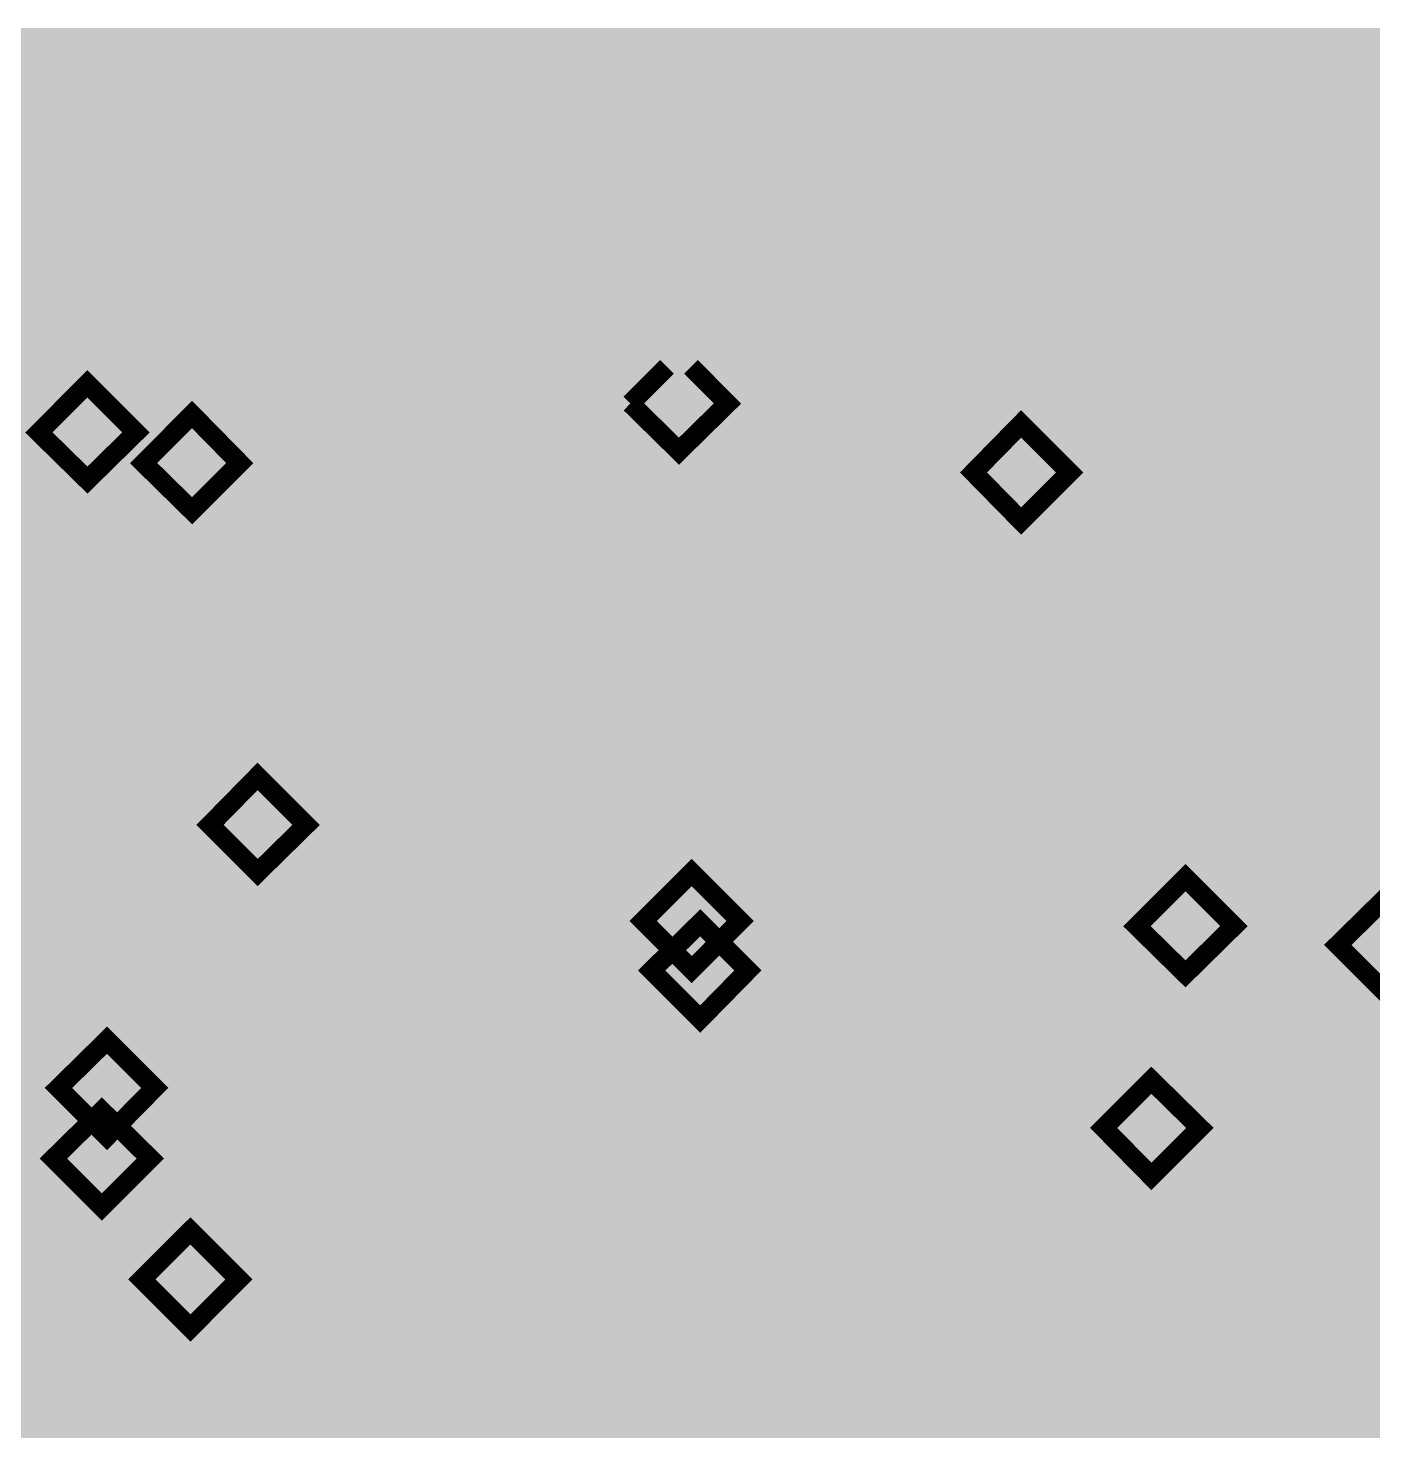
# Model space of a CAD drawing. Header units: millimetres. Extents: x 92 to 588, y 96 to 434.
# Drawn here: x 504.44 to 532.31, y 404.72 to 433.79 of the extents above; entities that cross this region are included whole.
import ezdxf

# ---------------------------------------------------------------- set-up
doc = ezdxf.new("R2010")
doc.units = ezdxf.units.MM
doc.layers.add('H', color=7, linetype='Continuous')
doc.layers.add('P', color=7, linetype='Continuous')

msp = doc.modelspace()

# ---------------------------------------------------------------- hatches: boundary and pattern name
at = {"layer": 'H', "linetype": 'Continuous'}
for points in [[(291.162, 223.903), (291.162, 433.788), (588.166, 433.788), (588.166, 223.903), (291.162, 223.903)], [(517.928, 425.021), (516.922, 426.009), (517.681, 426.768), (518.175, 426.768), (518.933, 426.009), (517.928, 425.021)], [(505.669, 424.422), (504.663, 425.409), (505.669, 426.415), (506.674, 425.409), (505.669, 424.422)], [(506.568, 423.01), (506.374, 423.01), (506.198, 423.046), (506.021, 423.099), (505.88, 423.152), (505.88, 423.522), (505.951, 423.487), (506.021, 423.451), (506.11, 423.416), (506.18, 423.381), (506.286, 423.346), (506.374, 423.328), (506.462, 423.31), (506.568, 423.31), (506.674, 423.31), (506.762, 423.346), (506.815, 423.363), (506.903, 423.434), (506.939, 423.469), (506.991, 423.557), (507.044, 423.645), (507.062, 423.751), (507.08, 423.892), (507.062, 423.963), (507.044, 424.069), (507.027, 424.122), (507.009, 424.157), (506.956, 424.228), (506.921, 424.263), (506.886, 424.298), (506.797, 424.333), (506.745, 424.351), (506.639, 424.369), (506.498, 424.386), (506.356, 424.369), (506.215, 424.351), (506.092, 424.333), (505.986, 424.316), (505.986, 425.656), (507.415, 425.656), (507.415, 425.339), (506.321, 425.339), (506.321, 424.651), (506.392, 424.668), (506.515, 424.668), (506.568, 424.668), (506.745, 424.668), (506.903, 424.633), (506.956, 424.616), (507.097, 424.563), (507.15, 424.51), (507.221, 424.457), (507.327, 424.333), (507.362, 424.263), (507.38, 424.192), (507.415, 423.998), (507.432, 423.892), (507.415, 423.787), (507.397, 423.628), (507.362, 423.54), (507.327, 423.469), (507.256, 423.328), (507.203, 423.257), (507.133, 423.204), (507.009, 423.116), (506.921, 423.081), (506.85, 423.046), (506.656, 423.01), (506.568, 423.01)], [(507.838, 423.787), (506.833, 424.774), (507.838, 425.78), (508.826, 424.774), (507.838, 423.787)], [(508.614, 423.01), (508.526, 423.01), (508.367, 423.046), (508.297, 423.063), (508.226, 423.099), (508.103, 423.187), (508.05, 423.24), (507.979, 423.328), (507.873, 423.504), (507.838, 423.628), (507.803, 423.751), (507.768, 424.033), (507.768, 424.192), (507.768, 424.369), (507.803, 424.668), (507.838, 424.81), (507.873, 424.933), (507.979, 425.18), (508.05, 425.286), (508.12, 425.374), (508.297, 425.533), (508.403, 425.586), (508.526, 425.639), (508.773, 425.692), (508.914, 425.692), (509.002, 425.692), (509.09, 425.692), (509.161, 425.674), (509.214, 425.656), (509.214, 425.321), (509.143, 425.356), (509.073, 425.374), (508.967, 425.392), (508.879, 425.392), (508.791, 425.392), (508.65, 425.374), (508.526, 425.321), (508.403, 425.233), (508.35, 425.18), (508.314, 425.127), (508.226, 424.986), (508.173, 424.827), (508.138, 424.633), (508.12, 424.527), (508.226, 424.351), (508.12, 424.28), (508.12, 424.245), (508.12, 424.21), (508.12, 423.998), (508.138, 423.787), (508.173, 423.698), (508.191, 423.61), (508.261, 423.487), (508.297, 423.434), (508.367, 423.363), (508.455, 423.328), (508.526, 423.293), (508.614, 423.293), (508.72, 423.293), (508.844, 423.346), (508.932, 423.416), (508.967, 423.451), (508.985, 423.487), (509.038, 423.575), (509.09, 423.751), (509.09, 423.892), (509.09, 423.963), (509.073, 424.104), (509.038, 424.157), (509.02, 424.21), (508.949, 424.298), (508.914, 424.333), (508.879, 424.369), (508.791, 424.404), (508.755, 424.422), (508.667, 424.422), (508.579, 424.439), (508.455, 424.422), (508.35, 424.386), (508.226, 424.351), (508.12, 424.527), (508.244, 424.616), (508.367, 424.668), (508.438, 424.686), (508.579, 424.721), (508.65, 424.721), (508.808, 424.704), (508.914, 424.686), (508.985, 424.668), (509.09, 424.598), (509.161, 424.563), (509.232, 424.51), (509.337, 424.369), (509.373, 424.298), (509.408, 424.21), (509.443, 424.016), (509.443, 423.91), (509.443, 423.804), (509.408, 423.628), (509.373, 423.54), (509.337, 423.451), (509.249, 423.31), (509.196, 423.257), (509.143, 423.204), (509.002, 423.099), (508.932, 423.081), (508.861, 423.046), (508.702, 423.01), (508.614, 423.01)], [(511.666, 423.01), (511.578, 423.01), (511.419, 423.046), (511.348, 423.063), (511.278, 423.099), (511.154, 423.187), (511.101, 423.24), (511.031, 423.328), (510.925, 423.504), (510.89, 423.628), (510.854, 423.751), (510.819, 424.033), (510.801, 424.192), (510.819, 424.369), (510.854, 424.668), (510.872, 424.81), (510.925, 424.933), (511.031, 425.18), (511.101, 425.286), (511.172, 425.374), (511.348, 425.533), (511.454, 425.586), (511.578, 425.639), (511.825, 425.692), (511.966, 425.692), (512.054, 425.692), (512.124, 425.692), (512.195, 425.674), (512.265, 425.656), (512.265, 425.321), (512.195, 425.356), (512.107, 425.374), (512.019, 425.392), (511.93, 425.392), (511.842, 425.392), (511.701, 425.374), (511.56, 425.321), (511.454, 425.233), (511.401, 425.18), (511.348, 425.127), (511.278, 424.986), (511.207, 424.827), (511.172, 424.633), (511.172, 424.527), (511.278, 424.351), (511.172, 424.28), (511.154, 424.245), (511.154, 424.21), (511.154, 424.175), (511.154, 424.122), (511.154, 423.998), (511.19, 423.787), (511.207, 423.698), (511.242, 423.61), (511.313, 423.487), (511.348, 423.434), (511.419, 423.363), (511.489, 423.328), (511.578, 423.293), (511.666, 423.293), (511.772, 423.293), (511.895, 423.346), (511.966, 423.416), (512.001, 423.451), (512.036, 423.487), (512.089, 423.575), (512.124, 423.751), (512.142, 423.892), (512.124, 423.963), (512.107, 424.104), (512.089, 424.157), (512.071, 424.21), (512.001, 424.298), (511.966, 424.333), (511.93, 424.369), (511.842, 424.404), (511.807, 424.422), (511.719, 424.422), (511.63, 424.439), (511.507, 424.422), (511.384, 424.386), (511.278, 424.351), (511.172, 424.527), (511.295, 424.616), (511.419, 424.668), (511.489, 424.686), (511.63, 424.721), (511.701, 424.721), (511.842, 424.704), (511.966, 424.686), (512.019, 424.668), (512.142, 424.598), (512.213, 424.563), (512.265, 424.51), (512.371, 424.369), (512.424, 424.298), (512.442, 424.21), (512.477, 424.016), (512.495, 423.91), (512.477, 423.804), (512.442, 423.628), (512.424, 423.54), (512.389, 423.451), (512.301, 423.31), (512.248, 423.257), (512.177, 423.204), (512.054, 423.099), (511.983, 423.081), (511.913, 423.046), (511.754, 423.01), (511.666, 423.01)], [(513.483, 423.01), (513.394, 423.01), (513.2, 423.028), (513.095, 423.063), (512.918, 423.116), (512.777, 423.169), (512.777, 423.54), (512.918, 423.451), (513.095, 423.381), (513.183, 423.346), (513.377, 423.31), (513.465, 423.31), (513.571, 423.31), (513.677, 423.346), (513.73, 423.363), (513.818, 423.416), (513.853, 423.451), (513.924, 423.54), (513.959, 423.628), (513.976, 423.681), (513.994, 423.787), (513.994, 423.928), (513.976, 424.033), (513.959, 424.086), (513.941, 424.139), (513.871, 424.21), (513.835, 424.228), (513.765, 424.28), (513.677, 424.298), (513.571, 424.316), (513.447, 424.316), (513.306, 424.316), (513.306, 424.616), (513.412, 424.616), (513.535, 424.616), (513.73, 424.668), (513.8, 424.721), (513.835, 424.757), (513.888, 424.81), (513.941, 424.951), (513.941, 425.039), (513.941, 425.092), (513.924, 425.18), (513.906, 425.215), (513.888, 425.251), (513.835, 425.303), (513.818, 425.321), (513.747, 425.356), (513.659, 425.392), (513.588, 425.392), (513.5, 425.409), (513.394, 425.392), (513.306, 425.374), (513.218, 425.356), (513.13, 425.321), (513.042, 425.286), (512.971, 425.251), (512.918, 425.215), (512.865, 425.18), (512.848, 425.55), (512.971, 425.603), (513.147, 425.656), (513.253, 425.674), (513.43, 425.709), (513.518, 425.709), (513.694, 425.692), (513.835, 425.674), (513.888, 425.656), (514.012, 425.586), (514.065, 425.55), (514.118, 425.515), (514.206, 425.409), (514.241, 425.356), (514.259, 425.303), (514.294, 425.162), (514.294, 425.074), (514.294, 424.968), (514.223, 424.792), (514.153, 424.704), (514.082, 424.633), (513.924, 424.527), (513.818, 424.492), (513.906, 424.457), (513.994, 424.422), (514.082, 424.386), (514.17, 424.316), (514.206, 424.263), (514.276, 424.175), (514.294, 424.122), (514.312, 424.051), (514.347, 423.91), (514.347, 423.839), (514.347, 423.751), (514.312, 423.593), (514.294, 423.504), (514.259, 423.434), (514.17, 423.31), (514.118, 423.257), (514.065, 423.187), (513.924, 423.099), (513.853, 423.081), (513.765, 423.046), (513.588, 423.01), (513.483, 423.01)], [(525.018, 423.575), (524.031, 424.58), (525.018, 425.586), (526.024, 424.58), (525.018, 423.575)], [(525.918, 422.181), (525.724, 422.181), (525.548, 422.217), (525.371, 422.27), (525.23, 422.323), (525.23, 422.693), (525.301, 422.658), (525.371, 422.622), (525.459, 422.587), (525.548, 422.552), (525.636, 422.517), (525.724, 422.499), (525.812, 422.481), (525.918, 422.481), (526.024, 422.481), (526.13, 422.517), (526.165, 422.534), (526.253, 422.605), (526.288, 422.64), (526.359, 422.711), (526.394, 422.816), (526.412, 422.922), (526.43, 423.063), (526.43, 423.116), (526.412, 423.24), (526.394, 423.275), (526.359, 423.328), (526.306, 423.398), (526.271, 423.434), (526.235, 423.451), (526.147, 423.504), (526.094, 423.522), (525.989, 423.54), (525.847, 423.54), (525.706, 423.54), (525.565, 423.522), (525.442, 423.504), (525.336, 423.487), (525.336, 424.81), (526.765, 424.81), (526.765, 424.51), (525.671, 424.51), (525.671, 423.822), (525.742, 423.839), (525.865, 423.839), (525.918, 423.839), (526.094, 423.839), (526.253, 423.804), (526.324, 423.787), (526.447, 423.716), (526.518, 423.681), (526.571, 423.628), (526.676, 423.504), (526.712, 423.434), (526.747, 423.363), (526.782, 423.169), (526.782, 422.958), (526.747, 422.781), (526.712, 422.711), (526.676, 422.622), (526.606, 422.499), (526.553, 422.428), (526.5, 422.375), (526.359, 422.287), (526.271, 422.252), (526.2, 422.217), (526.006, 422.181), (525.918, 422.181)], [(527.858, 422.181), (527.682, 422.181), (527.488, 422.217), (527.329, 422.27), (527.188, 422.323), (527.188, 422.693), (527.259, 422.658), (527.329, 422.622), (527.4, 422.587), (527.488, 422.552), (527.594, 422.517), (527.682, 422.499), (527.77, 422.481), (527.858, 422.481), (527.964, 422.481), (528.07, 422.517), (528.123, 422.534), (528.211, 422.605), (528.246, 422.64), (528.299, 422.711), (528.335, 422.816), (528.37, 422.922), (528.37, 423.063), (528.37, 423.116), (528.352, 423.24), (528.335, 423.275), (528.317, 423.328), (528.264, 423.398), (528.229, 423.434), (528.193, 423.451), (528.088, 423.504), (528.035, 423.522), (527.929, 423.54), (527.805, 423.54), (527.664, 423.54), (527.523, 423.522), (527.382, 423.504), (527.294, 423.487), (527.294, 424.81), (528.705, 424.81), (528.705, 424.51), (527.629, 424.51), (527.629, 423.822), (527.682, 423.839), (527.752, 423.839), (527.805, 423.839), (527.858, 423.839), (528.052, 423.839), (528.193, 423.804), (528.264, 423.787), (528.387, 423.716), (528.458, 423.681), (528.511, 423.628), (528.617, 423.504), (528.652, 423.434), (528.687, 423.363), (528.723, 423.169), (528.723, 423.063), (528.723, 422.958), (528.687, 422.781), (528.67, 422.711), (528.634, 422.622), (528.546, 422.499), (528.493, 422.428), (528.44, 422.375), (528.299, 422.287), (528.229, 422.252), (528.14, 422.217), (527.964, 422.181), (527.858, 422.181)], [(531.016, 422.181), (530.927, 422.181), (530.769, 422.217), (530.698, 422.234), (530.628, 422.27), (530.504, 422.358), (530.451, 422.411), (530.381, 422.481), (530.275, 422.675), (530.24, 422.781), (530.204, 422.905), (530.169, 423.204), (530.169, 423.363), (530.169, 423.54), (530.204, 423.839), (530.24, 423.981), (530.275, 424.104), (530.381, 424.351), (530.451, 424.457), (530.522, 424.545), (530.698, 424.704), (530.804, 424.757), (530.927, 424.81), (531.174, 424.863), (531.315, 424.863), (531.404, 424.863), (531.492, 424.863), (531.562, 424.845), (531.615, 424.827), (531.615, 424.492), (531.545, 424.527), (531.457, 424.545), (531.368, 424.563), (531.28, 424.563), (531.192, 424.563), (531.051, 424.545), (530.927, 424.474), (530.804, 424.404), (530.751, 424.351), (530.698, 424.298), (530.628, 424.157), (530.575, 423.998), (530.522, 423.804), (530.522, 423.698), (530.628, 423.522), (530.522, 423.451), (530.522, 423.416), (530.522, 423.381), (530.504, 423.346), (530.504, 423.293), (530.522, 423.169), (530.539, 422.94), (530.557, 422.852), (530.592, 422.781), (530.663, 422.658), (530.698, 422.605), (530.769, 422.534), (530.857, 422.499), (530.927, 422.464), (531.016, 422.464), (531.121, 422.464), (531.245, 422.517), (531.333, 422.569), (531.351, 422.605), (531.386, 422.658), (531.439, 422.746), (531.474, 422.922), (531.492, 423.063), (531.492, 423.134), (531.457, 423.275), (531.439, 423.328), (531.421, 423.381), (531.351, 423.469), (531.315, 423.504), (531.28, 423.54), (531.192, 423.575), (531.157, 423.575), (531.069, 423.593), (530.98, 423.593), (530.857, 423.593), (530.751, 423.557), (530.628, 423.522), (530.522, 423.698), (530.645, 423.787), (530.769, 423.839), (530.839, 423.857), (530.98, 423.875), (531.051, 423.875), (531.21, 423.875), (531.315, 423.857), (531.386, 423.839), (531.492, 423.769), (531.562, 423.734), (531.633, 423.681), (531.739, 423.54), (531.774, 423.451), (531.809, 423.381), (531.845, 423.187), (531.845, 422.975), (531.809, 422.781), (531.774, 422.711), (531.739, 422.622), (531.651, 422.481), (531.598, 422.428), (531.545, 422.358), (531.404, 422.27), (531.333, 422.234), (531.263, 422.217), (531.104, 422.181), (531.016, 422.181)], [(532.145, 422.234), (532.145, 422.587), (532.321, 422.763), (532.48, 422.905), (532.621, 423.063), (532.78, 423.222), (532.921, 423.381), (533.115, 423.628), (533.168, 423.734), (533.22, 423.839), (533.273, 424.033), (533.291, 424.139), (533.273, 424.245), (533.256, 424.333), (533.238, 424.369), (533.185, 424.439), (533.15, 424.474), (533.097, 424.51), (533.009, 424.545), (532.938, 424.563), (532.85, 424.563), (532.744, 424.563), (532.656, 424.545), (532.568, 424.527), (532.48, 424.492), (532.409, 424.457), (532.339, 424.422), (532.268, 424.386), (532.215, 424.351), (532.197, 424.721), (532.321, 424.774), (532.497, 424.827), (532.603, 424.845), (532.78, 424.863), (532.956, 424.863), (533.115, 424.845), (533.256, 424.792), (533.379, 424.721), (533.432, 424.686), (533.485, 424.633), (533.556, 424.51), (533.609, 424.386), (533.644, 424.245), (533.644, 424.157), (533.626, 424.016), (533.609, 423.875), (533.556, 423.751), (533.503, 423.645), (533.432, 423.522), (533.344, 423.416), (533.256, 423.31), (533.168, 423.204), (532.991, 423.028), (532.797, 422.834), (532.603, 422.658), (532.48, 422.534), (533.75, 422.534), (533.75, 422.234), (532.145, 422.234)], [(509.884, 423.063), (509.884, 423.557), (510.308, 423.557), (510.308, 423.063), (509.884, 423.063)], [(529.252, 422.234), (529.252, 422.728), (529.657, 422.728), (529.657, 422.234), (529.252, 422.234)], [(510.096, 418.124), (509.902, 418.124), (509.725, 418.16), (509.549, 418.213), (509.408, 418.266), (509.408, 418.636), (509.479, 418.601), (509.549, 418.565), (509.637, 418.53), (509.725, 418.495), (509.814, 418.46), (509.902, 418.442), (509.99, 418.424), (510.096, 418.424), (510.202, 418.424), (510.308, 418.46), (510.343, 418.477), (510.431, 418.548), (510.466, 418.583), (510.537, 418.654), (510.572, 418.759), (510.59, 418.865), (510.607, 419.006), (510.607, 419.059), (510.59, 419.183), (510.572, 419.218), (510.537, 419.271), (510.484, 419.342), (510.449, 419.377), (510.413, 419.394), (510.325, 419.447), (510.272, 419.465), (510.166, 419.483), (510.025, 419.483), (509.884, 419.483), (509.743, 419.465), (509.62, 419.447), (509.514, 419.43), (509.514, 420.753), (510.943, 420.753), (510.943, 420.453), (509.849, 420.453), (509.849, 419.765), (509.92, 419.783), (510.043, 419.783), (510.096, 419.783), (510.272, 419.783), (510.431, 419.747), (510.502, 419.73), (510.625, 419.659), (510.696, 419.624), (510.749, 419.571), (510.854, 419.447), (510.89, 419.377), (510.925, 419.306), (510.96, 419.112), (510.96, 418.901), (510.925, 418.724), (510.89, 418.654), (510.854, 418.565), (510.784, 418.442), (510.731, 418.371), (510.678, 418.318), (510.537, 418.23), (510.449, 418.195), (510.378, 418.16), (510.184, 418.124), (510.096, 418.124)], [(511.472, 418.177), (512.654, 420.453), (511.313, 420.453), (511.313, 420.753), (512.953, 420.753), (512.953, 420.365), (511.842, 418.177), (511.472, 418.177)], [(514.594, 418.177), (514.594, 418.442), (515.052, 418.442), (515.052, 420.171), (514.594, 420.171), (514.594, 420.4), (514.717, 420.418), (514.911, 420.453), (514.982, 420.488), (515.052, 420.559), (515.105, 420.664), (515.123, 420.77), (515.388, 420.77), (515.388, 418.442), (515.846, 418.442), (515.846, 418.177), (514.594, 418.177)], [(516.922, 418.124), (516.728, 418.142), (516.622, 418.16), (516.446, 418.213), (516.305, 418.283), (516.305, 418.654), (516.446, 418.565), (516.622, 418.495), (516.71, 418.46), (516.905, 418.424), (516.993, 418.424), (517.099, 418.424), (517.204, 418.46), (517.257, 418.477), (517.345, 418.53), (517.381, 418.565), (517.451, 418.636), (517.487, 418.742), (517.504, 418.777), (517.522, 418.901), (517.522, 419.042), (517.504, 419.148), (517.487, 419.2), (517.469, 419.236), (517.398, 419.306), (517.363, 419.342), (517.293, 419.377), (517.204, 419.412), (517.099, 419.43), (516.975, 419.43), (516.834, 419.43), (516.834, 419.712), (516.957, 419.712), (517.063, 419.73), (517.257, 419.783), (517.328, 419.835), (517.363, 419.853), (517.416, 419.924), (517.469, 420.047), (517.469, 420.153), (517.469, 420.206), (517.451, 420.276), (517.434, 420.312), (517.416, 420.347), (517.363, 420.418), (517.345, 420.435), (517.275, 420.47), (517.204, 420.488), (517.116, 420.506), (517.028, 420.506), (516.94, 420.506), (516.834, 420.488), (516.746, 420.47), (516.658, 420.435), (516.569, 420.4), (516.516, 420.365), (516.446, 420.312), (516.393, 420.294), (516.375, 420.647), (516.499, 420.717), (516.693, 420.77), (516.781, 420.788), (516.957, 420.806), (517.046, 420.806), (517.222, 420.806), (517.363, 420.77), (517.416, 420.753), (517.54, 420.7), (517.592, 420.664), (517.645, 420.629), (517.734, 420.523), (517.769, 420.47), (517.804, 420.4), (517.822, 420.259), (517.822, 420.188), (517.822, 420.082), (517.751, 419.906), (517.681, 419.818), (517.61, 419.747), (517.451, 419.641), (517.345, 419.606), (517.434, 419.571), (517.522, 419.536), (517.61, 419.483), (517.698, 419.412), (517.734, 419.377), (517.804, 419.289), (517.822, 419.236), (517.857, 419.165), (517.875, 419.024), (517.875, 418.936), (517.875, 418.848), (517.839, 418.689), (517.822, 418.618), (517.786, 418.548), (517.698, 418.424), (517.645, 418.354), (517.592, 418.301), (517.451, 418.213), (517.381, 418.177), (517.293, 418.16), (517.116, 418.124), (517.01, 418.124), (516.922, 418.124)], [(513.43, 418.177), (513.43, 418.671), (513.835, 418.671), (513.835, 418.177), (513.43, 418.177)], [(522.655, 416.025), (522.461, 416.025), (522.284, 416.061), (522.108, 416.114), (521.967, 416.167), (521.967, 416.537), (522.037, 416.502), (522.108, 416.466), (522.179, 416.431), (522.267, 416.396), (522.373, 416.361), (522.461, 416.343), (522.549, 416.325), (522.655, 416.325), (522.761, 416.325), (522.849, 416.361), (522.902, 416.378), (522.99, 416.449), (523.025, 416.484), (523.078, 416.555), (523.131, 416.66), (523.149, 416.766), (523.166, 416.907), (523.149, 416.96), (523.131, 417.084), (523.113, 417.119), (523.096, 417.172), (523.043, 417.243), (523.008, 417.278), (522.972, 417.295), (522.884, 417.348), (522.831, 417.366), (522.725, 417.384), (522.584, 417.384), (522.443, 417.384), (522.302, 417.366), (522.179, 417.348), (522.073, 417.331), (522.073, 418.654), (523.501, 418.654), (523.501, 418.354), (522.408, 418.354), (522.408, 417.666), (522.478, 417.683), (522.602, 417.683), (522.655, 417.683), (522.831, 417.683), (522.99, 417.648), (523.043, 417.631), (523.184, 417.56), (523.237, 417.525), (523.307, 417.472), (523.413, 417.348), (523.449, 417.278), (523.466, 417.207), (523.501, 417.013), (523.519, 416.89), (523.501, 416.802), (523.484, 416.625), (523.449, 416.555), (523.413, 416.466), (523.343, 416.343), (523.29, 416.272), (523.219, 416.219), (523.096, 416.131), (523.008, 416.096), (522.937, 416.061), (522.743, 416.025), (522.655, 416.025)], [(524.595, 416.025), (524.401, 416.025), (524.225, 416.061), (524.066, 416.114), (523.925, 416.167), (523.925, 416.537), (523.995, 416.502), (524.048, 416.466), (524.136, 416.431), (524.225, 416.396), (524.313, 416.361), (524.401, 416.343), (524.489, 416.325), (524.595, 416.325), (524.701, 416.325), (524.807, 416.361), (524.86, 416.378), (524.93, 416.449), (524.965, 416.484), (525.036, 416.555), (525.071, 416.66), (525.107, 416.766), (525.107, 416.907), (525.107, 416.96), (525.089, 417.084), (525.071, 417.119), (525.054, 417.172), (525.001, 417.243), (524.965, 417.278), (524.913, 417.295), (524.824, 417.348), (524.771, 417.366), (524.666, 417.384), (524.542, 417.384), (524.401, 417.384), (524.242, 417.366), (524.119, 417.348), (524.031, 417.331), (524.031, 418.654), (525.442, 418.654), (525.442, 418.354), (524.366, 418.354), (524.366, 417.666), (524.419, 417.683), (524.542, 417.683), (524.595, 417.683), (524.789, 417.683), (524.93, 417.648), (525.001, 417.631), (525.124, 417.56), (525.195, 417.525), (525.248, 417.472), (525.354, 417.348), (525.389, 417.278), (525.424, 417.207), (525.459, 417.013), (525.459, 416.89), (525.459, 416.802), (525.424, 416.625), (525.389, 416.555), (525.371, 416.466), (525.283, 416.343), (525.23, 416.272), (525.177, 416.219), (525.036, 416.131), (524.965, 416.096), (524.877, 416.061), (524.701, 416.025), (524.595, 416.025)], [(527.752, 416.025), (527.664, 416.025), (527.505, 416.061), (527.435, 416.078), (527.364, 416.114), (527.241, 416.202), (527.188, 416.255), (527.117, 416.325), (527.012, 416.519), (526.976, 416.625), (526.941, 416.749), (526.906, 417.048), (526.888, 417.207), (526.906, 417.384), (526.941, 417.683), (526.959, 417.825), (527.012, 417.948), (527.117, 418.195), (527.188, 418.301), (527.259, 418.389), (527.435, 418.548), (527.541, 418.601), (527.664, 418.654), (527.911, 418.707), (528.052, 418.707), (528.14, 418.707), (528.211, 418.707), (528.282, 418.689), (528.352, 418.671), (528.352, 418.336), (528.282, 418.371), (528.193, 418.389), (528.105, 418.407), (528.017, 418.407), (527.929, 418.407), (527.788, 418.389), (527.647, 418.318), (527.541, 418.248), (527.488, 418.195), (527.435, 418.142), (527.364, 418.001), (527.294, 417.842), (527.259, 417.648), (527.259, 417.542), (527.364, 417.366), (527.259, 417.295), (527.241, 417.26), (527.241, 417.225), (527.241, 417.19), (527.241, 417.137), (527.241, 417.013), (527.276, 416.784), (527.294, 416.696), (527.329, 416.625), (527.4, 416.502), (527.435, 416.449), (527.505, 416.378), (527.576, 416.343), (527.664, 416.308), (527.752, 416.308), (527.858, 416.308), (527.982, 416.361), (528.052, 416.413), (528.123, 416.502), (528.176, 416.59), (528.211, 416.766), (528.229, 416.907), (528.211, 416.978), (528.193, 417.119), (528.176, 417.172), (528.158, 417.225), (528.088, 417.313), (528.035, 417.348), (528.017, 417.384), (527.929, 417.419), (527.894, 417.419), (527.805, 417.437), (527.717, 417.437), (527.594, 417.437), (527.47, 417.401), (527.364, 417.366), (527.259, 417.542), (527.382, 417.631), (527.505, 417.683), (527.576, 417.701), (527.717, 417.719), (527.788, 417.719), (527.929, 417.719), (528.052, 417.701), (528.105, 417.683), (528.229, 417.613), (528.299, 417.578), (528.352, 417.525), (528.458, 417.384), (528.511, 417.295), (528.529, 417.225), (528.564, 417.031), (528.581, 416.907), (528.564, 416.819), (528.529, 416.625), (528.511, 416.555), (528.476, 416.466), (528.387, 416.325), (528.335, 416.272), (528.264, 416.202), (528.14, 416.114), (528.07, 416.078), (527.999, 416.061), (527.841, 416.025), (527.752, 416.025)], [(528.881, 416.078), (528.881, 416.431), (529.058, 416.608), (529.216, 416.749), (529.358, 416.907), (529.499, 417.066), (529.64, 417.225), (529.851, 417.472), (529.904, 417.578), (529.957, 417.683), (530.01, 417.878), (530.01, 417.983), (530.01, 418.089), (529.975, 418.177), (529.957, 418.213), (529.922, 418.283), (529.887, 418.301), (529.834, 418.354), (529.746, 418.389), (529.675, 418.407), (529.569, 418.407), (529.481, 418.407), (529.393, 418.389), (529.287, 418.371), (529.199, 418.336), (529.128, 418.301), (529.058, 418.266), (529.005, 418.213), (528.952, 418.195), (528.934, 418.565), (529.058, 418.618), (529.234, 418.671), (529.34, 418.689), (529.516, 418.707), (529.605, 418.707), (529.693, 418.707), (529.851, 418.689), (529.993, 418.636), (530.116, 418.565), (530.169, 418.53), (530.222, 418.477), (530.292, 418.354), (530.345, 418.23), (530.363, 418.089), (530.363, 418.001), (530.363, 417.86), (530.328, 417.719), (530.292, 417.595), (530.24, 417.489), (530.169, 417.366), (530.081, 417.26), (529.993, 417.154), (529.887, 417.048), (529.728, 416.854), (529.534, 416.678), (529.34, 416.502), (529.216, 416.378), (530.486, 416.378), (530.486, 416.078), (528.881, 416.078)], [(509.196, 416.29), (508.209, 417.278), (509.196, 418.283), (510.202, 417.278), (509.196, 416.29)], [(525.971, 416.078), (525.971, 416.572), (526.394, 416.572), (526.394, 416.078), (525.971, 416.078)], [(518.192, 414.279), (517.187, 415.285), (518.192, 416.29), (519.198, 415.285), (518.192, 414.279)], [(528.423, 414.191), (527.417, 415.179), (528.423, 416.184), (529.428, 415.179), (528.423, 414.191)], [(532.585, 413.785), (531.58, 414.791), (532.585, 415.778), (533.591, 414.791), (532.585, 413.785)], [(506.956, 412.656), (506.78, 412.656), (506.603, 412.692), (506.427, 412.745), (506.286, 412.798), (506.286, 413.168), (506.356, 413.133), (506.427, 413.097), (506.498, 413.062), (506.586, 413.027), (506.692, 413.009), (506.78, 412.974), (506.868, 412.956), (506.974, 412.956), (507.062, 412.956), (507.168, 412.992), (507.221, 413.009), (507.309, 413.08), (507.344, 413.115), (507.397, 413.203), (507.432, 413.291), (507.468, 413.397), (507.468, 413.538), (507.468, 413.609), (507.45, 413.715), (507.432, 413.768), (507.415, 413.803), (507.362, 413.873), (507.327, 413.909), (507.291, 413.944), (507.203, 413.979), (507.15, 413.997), (507.027, 414.015), (506.903, 414.032), (506.762, 414.032), (506.621, 413.997), (506.48, 413.979), (506.392, 413.962), (506.392, 415.302), (507.803, 415.302), (507.803, 414.985), (506.727, 414.985), (506.727, 414.297), (506.78, 414.314), (506.903, 414.314), (506.956, 414.314), (507.15, 414.314), (507.291, 414.279), (507.362, 414.262), (507.503, 414.209), (507.556, 414.156), (507.626, 414.103), (507.715, 413.979), (507.75, 413.909), (507.785, 413.838), (507.82, 413.644), (507.82, 413.538), (507.82, 413.45), (507.785, 413.274), (507.768, 413.186), (507.732, 413.115), (507.644, 412.974), (507.591, 412.903), (507.538, 412.85), (507.397, 412.762), (507.327, 412.727), (507.238, 412.692), (507.062, 412.656), (506.956, 412.656)], [(508.332, 412.709), (509.531, 414.985), (508.191, 414.985), (508.191, 415.302), (509.831, 415.302), (509.831, 414.914), (508.702, 412.709), (508.332, 412.709)], [(511.701, 412.656), (511.63, 412.656), (511.542, 412.674), (511.472, 412.674), (511.401, 412.692), (511.401, 413.027), (511.472, 413.009), (511.56, 412.974), (511.648, 412.956), (511.736, 412.956), (511.825, 412.956), (511.983, 412.992), (512.107, 413.044), (512.23, 413.133), (512.283, 413.186), (512.318, 413.238), (512.407, 413.38), (512.46, 413.538), (512.495, 413.715), (512.495, 413.821), (512.407, 414.015), (512.495, 414.068), (512.495, 414.138), (512.512, 414.191), (512.512, 414.367), (512.477, 414.579), (512.46, 414.667), (512.424, 414.738), (512.371, 414.879), (512.318, 414.914), (512.283, 414.967), (512.213, 415.02), (512.177, 415.038), (512.089, 415.055), (512.001, 415.073), (511.895, 415.055), (511.772, 415.002), (511.683, 414.949), (511.63, 414.879), (511.578, 414.773), (511.542, 414.614), (511.525, 414.473), (511.525, 414.385), (511.56, 414.262), (511.578, 414.209), (511.595, 414.156), (511.666, 414.05), (511.701, 414.015), (511.736, 413.997), (511.825, 413.962), (511.86, 413.944), (511.948, 413.926), (512.036, 413.926), (512.142, 413.926), (512.283, 413.962), (512.407, 414.015), (512.495, 413.821), (512.354, 413.732), (512.23, 413.679), (512.177, 413.662), (512.036, 413.644), (511.966, 413.644), (511.825, 413.644), (511.701, 413.679), (511.63, 413.697), (511.525, 413.75), (511.454, 413.803), (511.401, 413.856), (511.295, 413.979), (511.242, 414.068), (511.225, 414.156), (511.19, 414.35), (511.172, 414.456), (511.19, 414.561), (511.207, 414.738), (511.242, 414.826), (511.278, 414.897), (511.366, 415.038), (511.419, 415.108), (511.472, 415.161), (511.613, 415.249), (511.683, 415.285), (511.754, 415.32), (511.913, 415.338), (512.001, 415.355), (512.089, 415.338), (512.248, 415.32), (512.318, 415.285), (512.389, 415.249), (512.512, 415.161), (512.565, 415.108), (512.636, 415.038), (512.742, 414.861), (512.777, 414.738), (512.812, 414.614), (512.848, 414.332), (512.848, 414.156), (512.848, 413.997), (512.812, 413.697), (512.777, 413.556), (512.742, 413.415), (512.636, 413.168), (512.565, 413.08), (512.495, 412.974), (512.318, 412.833), (512.213, 412.762), (512.107, 412.727), (511.842, 412.674), (511.701, 412.656)], [(513.341, 412.709), (514.523, 414.985), (513.183, 414.985), (513.183, 415.302), (514.823, 415.302), (514.823, 414.914), (513.694, 412.709), (513.341, 412.709)], [(518.369, 413.256), (517.363, 414.262), (518.369, 415.249), (519.356, 414.262), (518.369, 413.256)], [(517.028, 410.769), (516.852, 410.787), (516.658, 410.822), (516.499, 410.857), (516.358, 410.928), (516.358, 411.281), (516.428, 411.263), (516.499, 411.228), (516.569, 411.192), (516.658, 411.157), (516.763, 411.122), (516.852, 411.087), (516.94, 411.069), (517.028, 411.069), (517.134, 411.087), (517.24, 411.104), (517.293, 411.139), (517.381, 411.192), (517.416, 411.228), (517.469, 411.316), (517.504, 411.404), (517.54, 411.528), (517.54, 411.651), (517.54, 411.722), (517.522, 411.827), (517.504, 411.88), (517.487, 411.916), (517.434, 411.986), (517.398, 412.021), (517.363, 412.057), (517.257, 412.11), (517.204, 412.11), (517.099, 412.145), (516.975, 412.145), (516.834, 412.145), (516.693, 412.127), (516.552, 412.092), (516.464, 412.074), (516.464, 413.415), (517.875, 413.415), (517.875, 413.115), (516.799, 413.115), (516.799, 412.427), (516.852, 412.427), (516.975, 412.427), (517.028, 412.427), (517.222, 412.427), (517.363, 412.409), (517.434, 412.374), (517.557, 412.321), (517.628, 412.268), (517.698, 412.215), (517.786, 412.11), (517.822, 412.021), (517.857, 411.951), (517.892, 411.757), (517.892, 411.563), (517.857, 411.386), (517.839, 411.298), (517.804, 411.228), (517.716, 411.087), (517.663, 411.034), (517.61, 410.963), (517.469, 410.875), (517.398, 410.84), (517.31, 410.804), (517.134, 410.769), (517.028, 410.769)], [(519.092, 410.769), (519.004, 410.769), (518.845, 410.804), (518.774, 410.84), (518.704, 410.857), (518.58, 410.945), (518.51, 411.016), (518.457, 411.087), (518.351, 411.263), (518.316, 411.386), (518.28, 411.51), (518.227, 411.792), (518.227, 412.127), (518.263, 412.427), (518.298, 412.568), (518.333, 412.709), (518.439, 412.939), (518.51, 413.044), (518.598, 413.133), (518.774, 413.291), (518.88, 413.344), (518.986, 413.397), (519.25, 413.45), (519.392, 413.468), (519.48, 413.45), (519.55, 413.45), (519.621, 413.433), (519.691, 413.433), (519.691, 413.097), (519.621, 413.115), (519.533, 413.133), (519.445, 413.15), (519.339, 413.168), (519.268, 413.168), (519.127, 413.133), (518.986, 413.08), (518.88, 412.992), (518.827, 412.939), (518.774, 412.886), (518.704, 412.745), (518.633, 412.586), (518.598, 412.409), (518.58, 412.304), (518.704, 412.11), (518.58, 412.057), (518.58, 412.021), (518.58, 411.968), (518.58, 411.933), (518.58, 411.88), (518.58, 411.757), (518.615, 411.545), (518.633, 411.457), (518.668, 411.369), (518.721, 411.245), (518.774, 411.21), (518.845, 411.139), (518.915, 411.087), (519.004, 411.069), (519.092, 411.051), (519.198, 411.069), (519.321, 411.122), (519.392, 411.175), (519.427, 411.21), (519.462, 411.245), (519.515, 411.333), (519.55, 411.51), (519.55, 411.651), (519.55, 411.722), (519.533, 411.863), (519.515, 411.916), (519.497, 411.968), (519.427, 412.057), (519.374, 412.11), (519.339, 412.127), (519.268, 412.163), (519.233, 412.18), (519.145, 412.198), (519.056, 412.198), (518.933, 412.18), (518.81, 412.163), (518.704, 412.11), (518.58, 412.304), (518.721, 412.374), (518.845, 412.427), (518.915, 412.445), (519.056, 412.48), (519.127, 412.48), (519.268, 412.48), (519.392, 412.445), (519.445, 412.427), (519.568, 412.374), (519.621, 412.321), (519.691, 412.268), (519.797, 412.127), (519.833, 412.057), (519.868, 411.968), (519.903, 411.774), (519.903, 411.669), (519.903, 411.563), (519.868, 411.386), (519.85, 411.298), (519.815, 411.21), (519.727, 411.069), (519.674, 411.016), (519.603, 410.963), (519.48, 410.875), (519.409, 410.84), (519.339, 410.804), (519.18, 410.769), (519.092, 410.769)], [(522.108, 410.769), (522.002, 410.769), (521.826, 410.804), (521.755, 410.822), (521.667, 410.857), (521.544, 410.945), (521.491, 410.998), (521.438, 411.051), (521.35, 411.175), (521.297, 411.316), (521.261, 411.457), (521.261, 411.545), (521.261, 411.651), (521.314, 411.845), (521.367, 411.933), (521.438, 412.004), (521.596, 412.145), (521.702, 412.215), (521.843, 412.074), (521.72, 411.951), (521.685, 411.88), (521.649, 411.81), (521.614, 411.651), (521.614, 411.563), (521.614, 411.457), (521.685, 411.263), (521.755, 411.175), (521.826, 411.104), (522.002, 411.034), (522.108, 411.034), (522.214, 411.034), (522.39, 411.104), (522.461, 411.157), (522.514, 411.228), (522.584, 411.404), (522.584, 411.51), (522.584, 411.598), (522.549, 411.722), (522.531, 411.774), (522.496, 411.81), (522.373, 411.916), (522.284, 411.951), (522.214, 411.986), (522.126, 412.021), (522.02, 412.074), (521.914, 412.127), (521.843, 412.074), (521.702, 412.215), (521.614, 412.268), (521.473, 412.392), (521.42, 412.462), (521.367, 412.533), (521.332, 412.692), (521.314, 412.798), (521.332, 412.868), (521.35, 412.992), (521.402, 413.115), (521.491, 413.221), (521.544, 413.274), (521.596, 413.327), (521.72, 413.397), (521.861, 413.45), (522.02, 413.468), (522.108, 413.468), (522.196, 413.468), (522.355, 413.45), (522.496, 413.397), (522.62, 413.327), (522.725, 413.238), (522.796, 413.133), (522.849, 413.009), (522.884, 412.886), (522.884, 412.815), (522.866, 412.727), (522.831, 412.551), (522.778, 412.462), (522.725, 412.392), (522.584, 412.251), (522.478, 412.198), (522.355, 412.357), (522.461, 412.462), (522.478, 412.533), (522.514, 412.586), (522.531, 412.727), (522.531, 412.815), (522.531, 412.886), (522.478, 413.044), (522.425, 413.097), (522.39, 413.133), (522.32, 413.168), (522.196, 413.203), (522.108, 413.221), (522.002, 413.203), (521.861, 413.15), (521.79, 413.115), (521.755, 413.08), (521.72, 413.027), (521.667, 412.921), (521.667, 412.833), (521.667, 412.762), (521.702, 412.656), (521.738, 412.621), (521.773, 412.568), (521.861, 412.498), (521.914, 412.462), (521.985, 412.427), (522.073, 412.374), (522.179, 412.321), (522.284, 412.286), (522.355, 412.357), (522.478, 412.198), (522.602, 412.145), (522.761, 412.004), (522.831, 411.933), (522.884, 411.863), (522.937, 411.669), (522.937, 411.545), (522.937, 411.475), (522.919, 411.316), (522.849, 411.175), (522.761, 411.051), (522.708, 410.998), (522.637, 410.945), (522.514, 410.857), (522.355, 410.804), (522.196, 410.769), (522.108, 410.769)], [(524.084, 410.769), (523.995, 410.769), (523.837, 410.804), (523.766, 410.84), (523.695, 410.857), (523.572, 410.945), (523.519, 411.016), (523.449, 411.087), (523.343, 411.263), (523.307, 411.386), (523.272, 411.51), (523.237, 411.792), (523.219, 411.968), (523.237, 412.127), (523.255, 412.427), (523.29, 412.568), (523.325, 412.709), (523.431, 412.939), (523.501, 413.044), (523.59, 413.133), (523.766, 413.291), (523.872, 413.344), (523.978, 413.397), (524.242, 413.45), (524.383, 413.468), (524.472, 413.45), (524.542, 413.45), (524.613, 413.433), (524.683, 413.433), (524.683, 413.097), (524.613, 413.115), (524.525, 413.133), (524.436, 413.15), (524.33, 413.168), (524.26, 413.168), (524.119, 413.133), (523.978, 413.08), (523.872, 412.992), (523.819, 412.939), (523.766, 412.886), (523.695, 412.745), (523.625, 412.586), (523.59, 412.409), (523.59, 412.304), (523.695, 412.11), (523.59, 412.057), (523.572, 412.021), (523.572, 411.968), (523.572, 411.757), (523.607, 411.545), (523.625, 411.457), (523.66, 411.369), (523.713, 411.245), (523.766, 411.21), (523.837, 411.139), (523.907, 411.087), (523.995, 411.069), (524.084, 411.051), (524.189, 411.069), (524.313, 411.122), (524.383, 411.175), (524.419, 411.21), (524.454, 411.245), (524.507, 411.333), (524.542, 411.51), (524.542, 411.651), (524.542, 411.722), (524.525, 411.863), (524.507, 411.916), (524.489, 411.968), (524.419, 412.057), (524.366, 412.11), (524.33, 412.127), (524.26, 412.163), (524.225, 412.18), (524.136, 412.198), (524.048, 412.198), (523.925, 412.18), (523.801, 412.163), (523.695, 412.11), (523.59, 412.304), (523.713, 412.374), (523.837, 412.427), (523.907, 412.445), (524.048, 412.48), (524.119, 412.48), (524.26, 412.48), (524.383, 412.445), (524.436, 412.427), (524.56, 412.374), (524.613, 412.321), (524.683, 412.268), (524.789, 412.127), (524.824, 412.057), (524.86, 411.968), (524.895, 411.774), (524.895, 411.669), (524.895, 411.563), (524.86, 411.386), (524.842, 411.298), (524.807, 411.21), (524.719, 411.069), (524.666, 411.016), (524.595, 410.963), (524.472, 410.875), (524.401, 410.84), (524.33, 410.804), (524.172, 410.769), (524.084, 410.769)], [(510.29, 412.709), (510.29, 413.203), (510.713, 413.203), (510.713, 412.709), (510.29, 412.709)], [(506.074, 410.822), (505.069, 411.827), (506.074, 412.815), (507.062, 411.827), (506.074, 410.822)], [(527.717, 409.993), (526.729, 410.998), (527.717, 411.986), (528.723, 410.998), (527.717, 409.993)], [(505.968, 409.358), (504.963, 410.363), (505.968, 411.351), (506.974, 410.363), (505.968, 409.358)], [(520.362, 410.822), (520.362, 411.316), (520.785, 411.316), (520.785, 410.822), (520.362, 410.822)], [(526.394, 407.506), (526.2, 407.523), (526.024, 407.559), (525.847, 407.594), (525.706, 407.665), (525.706, 408.017), (525.777, 408), (525.936, 407.912), (526.024, 407.894), (526.112, 407.859), (526.2, 407.823), (526.288, 407.806), (526.394, 407.806), (526.5, 407.823), (526.606, 407.841), (526.641, 407.876), (526.729, 407.929), (526.765, 407.964), (526.835, 408.053), (526.87, 408.141), (526.888, 408.247), (526.906, 408.388), (526.906, 408.458), (526.888, 408.564), (526.87, 408.617), (526.853, 408.652), (526.782, 408.723), (526.747, 408.758), (526.712, 408.793), (526.624, 408.829), (526.571, 408.846), (526.465, 408.882), (526.324, 408.882), (526.183, 408.882), (526.041, 408.864), (525.918, 408.829), (525.812, 408.811), (525.812, 410.152), (527.241, 410.152), (527.241, 409.852), (526.147, 409.852), (526.147, 409.164), (526.218, 409.164), (526.341, 409.164), (526.394, 409.164), (526.571, 409.164), (526.729, 409.129), (526.8, 409.111), (526.923, 409.058), (526.994, 409.005), (527.047, 408.952), (527.153, 408.829), (527.188, 408.758), (527.223, 408.688), (527.259, 408.494), (527.259, 408.388), (527.259, 408.3), (527.223, 408.123), (527.188, 408.035), (527.17, 407.964), (527.082, 407.823), (527.029, 407.77), (526.976, 407.7), (526.835, 407.612), (526.747, 407.576), (526.676, 407.541), (526.482, 407.506), (526.394, 407.506)], [(528.335, 407.506), (528.158, 407.523), (527.964, 407.559), (527.805, 407.594), (527.664, 407.665), (527.664, 408.017), (527.735, 408), (527.805, 407.964), (527.876, 407.912), (527.964, 407.894), (528.07, 407.859), (528.158, 407.823), (528.246, 407.806), (528.335, 407.806), (528.44, 407.823), (528.546, 407.841), (528.599, 407.876), (528.687, 407.929), (528.723, 407.964), (528.775, 408.053), (528.811, 408.141), (528.846, 408.247), (528.846, 408.388), (528.846, 408.458), (528.828, 408.564), (528.811, 408.617), (528.793, 408.652), (528.74, 408.723), (528.705, 408.758), (528.67, 408.793), (528.564, 408.829), (528.511, 408.846), (528.405, 408.882), (528.282, 408.882), (528.14, 408.882), (527.999, 408.864), (527.858, 408.829), (527.77, 408.811), (527.77, 410.152), (529.181, 410.152), (529.181, 409.852), (528.105, 409.852), (528.105, 409.164), (528.158, 409.164), (528.282, 409.164), (528.335, 409.164), (528.529, 409.164), (528.67, 409.129), (528.74, 409.111), (528.864, 409.058), (528.934, 409.005), (529.005, 408.952), (529.093, 408.829), (529.128, 408.758), (529.164, 408.688), (529.199, 408.494), (529.199, 408.3), (529.164, 408.123), (529.146, 408.035), (529.111, 407.964), (529.022, 407.823), (528.97, 407.77), (528.917, 407.7), (528.775, 407.612), (528.705, 407.576), (528.617, 407.541), (528.44, 407.506), (528.335, 407.506)], [(530.822, 407.559), (532.003, 409.852), (530.663, 409.852), (530.663, 410.152), (532.303, 410.152), (532.303, 409.764), (531.192, 407.559), (530.822, 407.559)], [(507.803, 406.853), (506.797, 407.859), (507.803, 408.864), (508.808, 407.859), (507.803, 406.853)], [(510.625, 405.46), (510.449, 405.477), (510.36, 405.513), (510.29, 405.548), (510.149, 405.618), (510.096, 405.671), (510.043, 405.724), (509.955, 405.848), (509.902, 405.989), (509.884, 406.148), (509.884, 406.218), (509.884, 406.324), (509.937, 406.518), (509.99, 406.606), (510.043, 406.694), (510.219, 406.836), (510.308, 406.888), (510.449, 406.747), (510.343, 406.642), (510.308, 406.571), (510.272, 406.5), (510.219, 406.342), (510.219, 406.253), (510.237, 406.13), (510.308, 405.936), (510.36, 405.865), (510.449, 405.795), (510.625, 405.724), (510.713, 405.707), (510.819, 405.724), (510.995, 405.777), (511.066, 405.848), (511.137, 405.918), (511.19, 406.095), (511.207, 406.201), (511.207, 406.271), (511.172, 406.395), (511.137, 406.448), (511.101, 406.5), (510.978, 406.589), (510.907, 406.642), (510.837, 406.677), (510.749, 406.712), (510.643, 406.747), (510.519, 406.8), (510.449, 406.747), (510.308, 406.888), (510.219, 406.959), (510.078, 407.083), (510.025, 407.135), (509.99, 407.206), (509.937, 407.382), (509.937, 407.471), (509.937, 407.541), (509.972, 407.682), (510.025, 407.806), (510.114, 407.912), (510.166, 407.964), (510.219, 408), (510.343, 408.088), (510.484, 408.123), (510.643, 408.158), (510.713, 408.158), (510.801, 408.158), (510.96, 408.123), (511.101, 408.088), (511.225, 408.017), (511.331, 407.929), (511.419, 407.823), (511.472, 407.7), (511.489, 407.559), (511.489, 407.488), (511.489, 407.418), (511.436, 407.241), (511.401, 407.153), (511.331, 407.065), (511.19, 406.941), (511.101, 406.888), (510.96, 407.03), (511.066, 407.153), (511.101, 407.206), (511.119, 407.277), (511.154, 407.418), (511.154, 407.488), (511.154, 407.576), (511.084, 407.718), (511.031, 407.788), (511.013, 407.806), (510.943, 407.859), (510.819, 407.894), (510.713, 407.894), (510.625, 407.894), (510.466, 407.841), (510.413, 407.788), (510.378, 407.77), (510.325, 407.7), (510.29, 407.594), (510.29, 407.506), (510.29, 407.453), (510.325, 407.347), (510.343, 407.294), (510.378, 407.259), (510.466, 407.171), (510.537, 407.135), (510.696, 407.047), (510.801, 407.012), (510.89, 406.977), (510.96, 407.03), (511.101, 406.888), (511.207, 406.818), (511.384, 406.694), (511.436, 406.624), (511.489, 406.536), (511.56, 406.342), (511.56, 406.236), (511.56, 406.148), (511.525, 405.989), (511.472, 405.865), (511.384, 405.724), (511.313, 405.671), (511.26, 405.618), (511.119, 405.53), (510.978, 405.477), (510.801, 405.46), (510.625, 405.46)], [(515.617, 405.46), (515.44, 405.477), (515.352, 405.513), (515.282, 405.548), (515.141, 405.618), (515.088, 405.671), (515.035, 405.724), (514.964, 405.848), (514.929, 405.918), (514.894, 405.989), (514.876, 406.148), (514.876, 406.218), (514.876, 406.324), (514.929, 406.518), (514.982, 406.606), (515.035, 406.694), (515.211, 406.836), (515.299, 406.888), (515.44, 406.747), (515.335, 406.642), (515.299, 406.571), (515.264, 406.5), (515.229, 406.342), (515.211, 406.253), (515.229, 406.13), (515.299, 405.936), (515.352, 405.865), (515.44, 405.795), (515.617, 405.724), (515.723, 405.707), (515.811, 405.724), (515.987, 405.777), (516.058, 405.848), (516.128, 405.918), (516.199, 406.095), (516.199, 406.201), (516.199, 406.271), (516.164, 406.395), (516.128, 406.448), (516.093, 406.5), (515.97, 406.589), (515.899, 406.642), (515.829, 406.677), (515.74, 406.712), (515.635, 406.747), (515.511, 406.8), (515.44, 406.747), (515.299, 406.888), (515.211, 406.959), (515.07, 407.083), (515.017, 407.135), (514.982, 407.206), (514.929, 407.382), (514.929, 407.471), (514.929, 407.541), (514.964, 407.682), (515.017, 407.806), (515.105, 407.912), (515.158, 407.964), (515.211, 408), (515.335, 408.088), (515.476, 408.123), (515.635, 408.158), (515.705, 408.158), (515.793, 408.158), (515.952, 408.123), (516.093, 408.088), (516.217, 408.017), (516.27, 407.964), (516.322, 407.929), (516.411, 407.823), (516.464, 407.7), (516.481, 407.559), (516.481, 407.488), (516.481, 407.418), (516.428, 407.241), (516.393, 407.153), (516.34, 407.065), (516.181, 406.941), (516.093, 406.888), (515.952, 407.03), (516.058, 407.153), (516.093, 407.206), (516.111, 407.277), (516.146, 407.418), (516.146, 407.488), (516.146, 407.576), (516.093, 407.718), (516.04, 407.788), (516.005, 407.806), (515.934, 407.859), (515.811, 407.894), (515.705, 407.894), (515.617, 407.894), (515.458, 407.841), (515.405, 407.788), (515.37, 407.77), (515.317, 407.7), (515.282, 407.594), (515.282, 407.506), (515.282, 407.453), (515.317, 407.347), (515.37, 407.259), (515.458, 407.171), (515.529, 407.135), (515.687, 407.047), (515.793, 407.012), (515.881, 406.977), (515.952, 407.03), (516.093, 406.888), (516.199, 406.818), (516.375, 406.694), (516.428, 406.624), (516.481, 406.536), (516.552, 406.342), (516.552, 406.236), (516.552, 406.148), (516.516, 405.989), (516.464, 405.865), (516.375, 405.724), (516.305, 405.671), (516.252, 405.618), (516.111, 405.53), (515.97, 405.477), (515.793, 405.46), (515.617, 405.46)], [(508.685, 405.46), (508.508, 405.46), (508.332, 405.495), (508.156, 405.548), (508.015, 405.601), (508.015, 405.971), (508.085, 405.936), (508.156, 405.901), (508.226, 405.865), (508.314, 405.83), (508.42, 405.795), (508.508, 405.777), (508.597, 405.76), (508.702, 405.76), (508.808, 405.76), (508.896, 405.795), (508.949, 405.813), (509.038, 405.883), (509.073, 405.918), (509.126, 405.989), (509.161, 406.095), (509.196, 406.201), (509.196, 406.342), (509.196, 406.395), (509.179, 406.518), (509.161, 406.553), (509.143, 406.606), (509.09, 406.677), (509.055, 406.712), (509.02, 406.73), (508.932, 406.783), (508.879, 406.8), (508.755, 406.818), (508.632, 406.818), (508.491, 406.818), (508.35, 406.8), (508.209, 406.783), (508.12, 406.765), (508.12, 408.088), (509.531, 408.088), (509.531, 407.788), (508.455, 407.788), (508.455, 407.1), (508.526, 407.118), (508.632, 407.118), (508.685, 407.118), (508.879, 407.118), (509.02, 407.083), (509.09, 407.065), (509.232, 406.994), (509.285, 406.959), (509.355, 406.906), (509.443, 406.783), (509.479, 406.712), (509.514, 406.642), (509.549, 406.448), (509.549, 406.342), (509.549, 406.236), (509.531, 406.059), (509.496, 405.989), (509.461, 405.901), (509.373, 405.777), (509.32, 405.707), (509.267, 405.654), (509.143, 405.566), (509.055, 405.53), (508.967, 405.495), (508.791, 405.46), (508.685, 405.46)], [(513.183, 405.513), (513.183, 405.777), (513.659, 405.777), (513.659, 407.506), (513.183, 407.506), (513.183, 407.735), (513.306, 407.753), (513.5, 407.788), (513.571, 407.823), (513.606, 407.841), (513.659, 407.894), (513.712, 408), (513.712, 408.106), (513.994, 408.106), (513.994, 405.777), (514.453, 405.777), (514.453, 405.513), (513.183, 405.513)], [(529.728, 407.559), (529.728, 408.053), (530.134, 408.053), (530.134, 407.559), (529.728, 407.559)], [(512.019, 405.513), (512.019, 406.007), (512.442, 406.007), (512.442, 405.513), (512.019, 405.513)]]:
    msp.add_hatch(color=7, dxfattribs=at).paths.add_polyline_path(points)

# ---------------------------------------------------------------- linework, layer by layer
at = {"layer": 'P', "color": 7, "const_width": 0.4}
for points in [[(516.922, 426.009), (517.928, 425.021), (518.933, 426.009), (518.175, 426.768)], [(517.681, 426.768), (516.922, 426.009), (516.922, 426.009)], [(504.663, 425.409), (505.669, 424.422), (506.674, 425.409), (505.669, 426.415), (504.663, 425.409), (504.663, 425.409)], [(506.833, 424.774), (507.838, 423.787), (508.826, 424.774), (507.838, 425.78), (506.833, 424.774), (506.833, 424.774)], [(524.031, 424.58), (525.018, 423.575), (526.024, 424.58), (525.018, 425.586), (524.031, 424.58), (524.031, 424.58)], [(508.209, 417.278), (509.196, 416.29), (510.202, 417.278), (509.196, 418.283), (508.209, 417.278), (508.209, 417.278)], [(517.187, 415.285), (518.192, 414.279), (519.198, 415.285), (518.192, 416.29), (517.187, 415.285), (517.187, 415.285)], [(527.417, 415.179), (528.423, 414.191), (529.428, 415.179), (528.423, 416.184), (527.417, 415.179), (527.417, 415.179)], [(531.58, 414.791), (532.585, 413.785), (533.591, 414.791), (532.585, 415.778), (531.58, 414.791), (531.58, 414.791)], [(517.363, 414.262), (518.369, 413.256), (519.356, 414.262), (518.369, 415.249), (517.363, 414.262), (517.363, 414.262)], [(505.069, 411.827), (506.074, 410.822), (507.062, 411.827), (506.074, 412.815), (505.069, 411.827), (505.069, 411.827)], [(526.729, 410.998), (527.717, 409.993), (528.723, 410.998), (527.717, 411.986), (526.729, 410.998), (526.729, 410.998)], [(504.963, 410.363), (505.968, 409.358), (506.974, 410.363), (505.968, 411.351), (504.963, 410.363), (504.963, 410.363)], [(506.797, 407.859), (507.803, 406.853), (508.808, 407.859), (507.803, 408.864), (506.797, 407.859), (506.797, 407.859)]]:
    msp.add_lwpolyline(points, dxfattribs=at)

doc.saveas('drawing.dxf')
